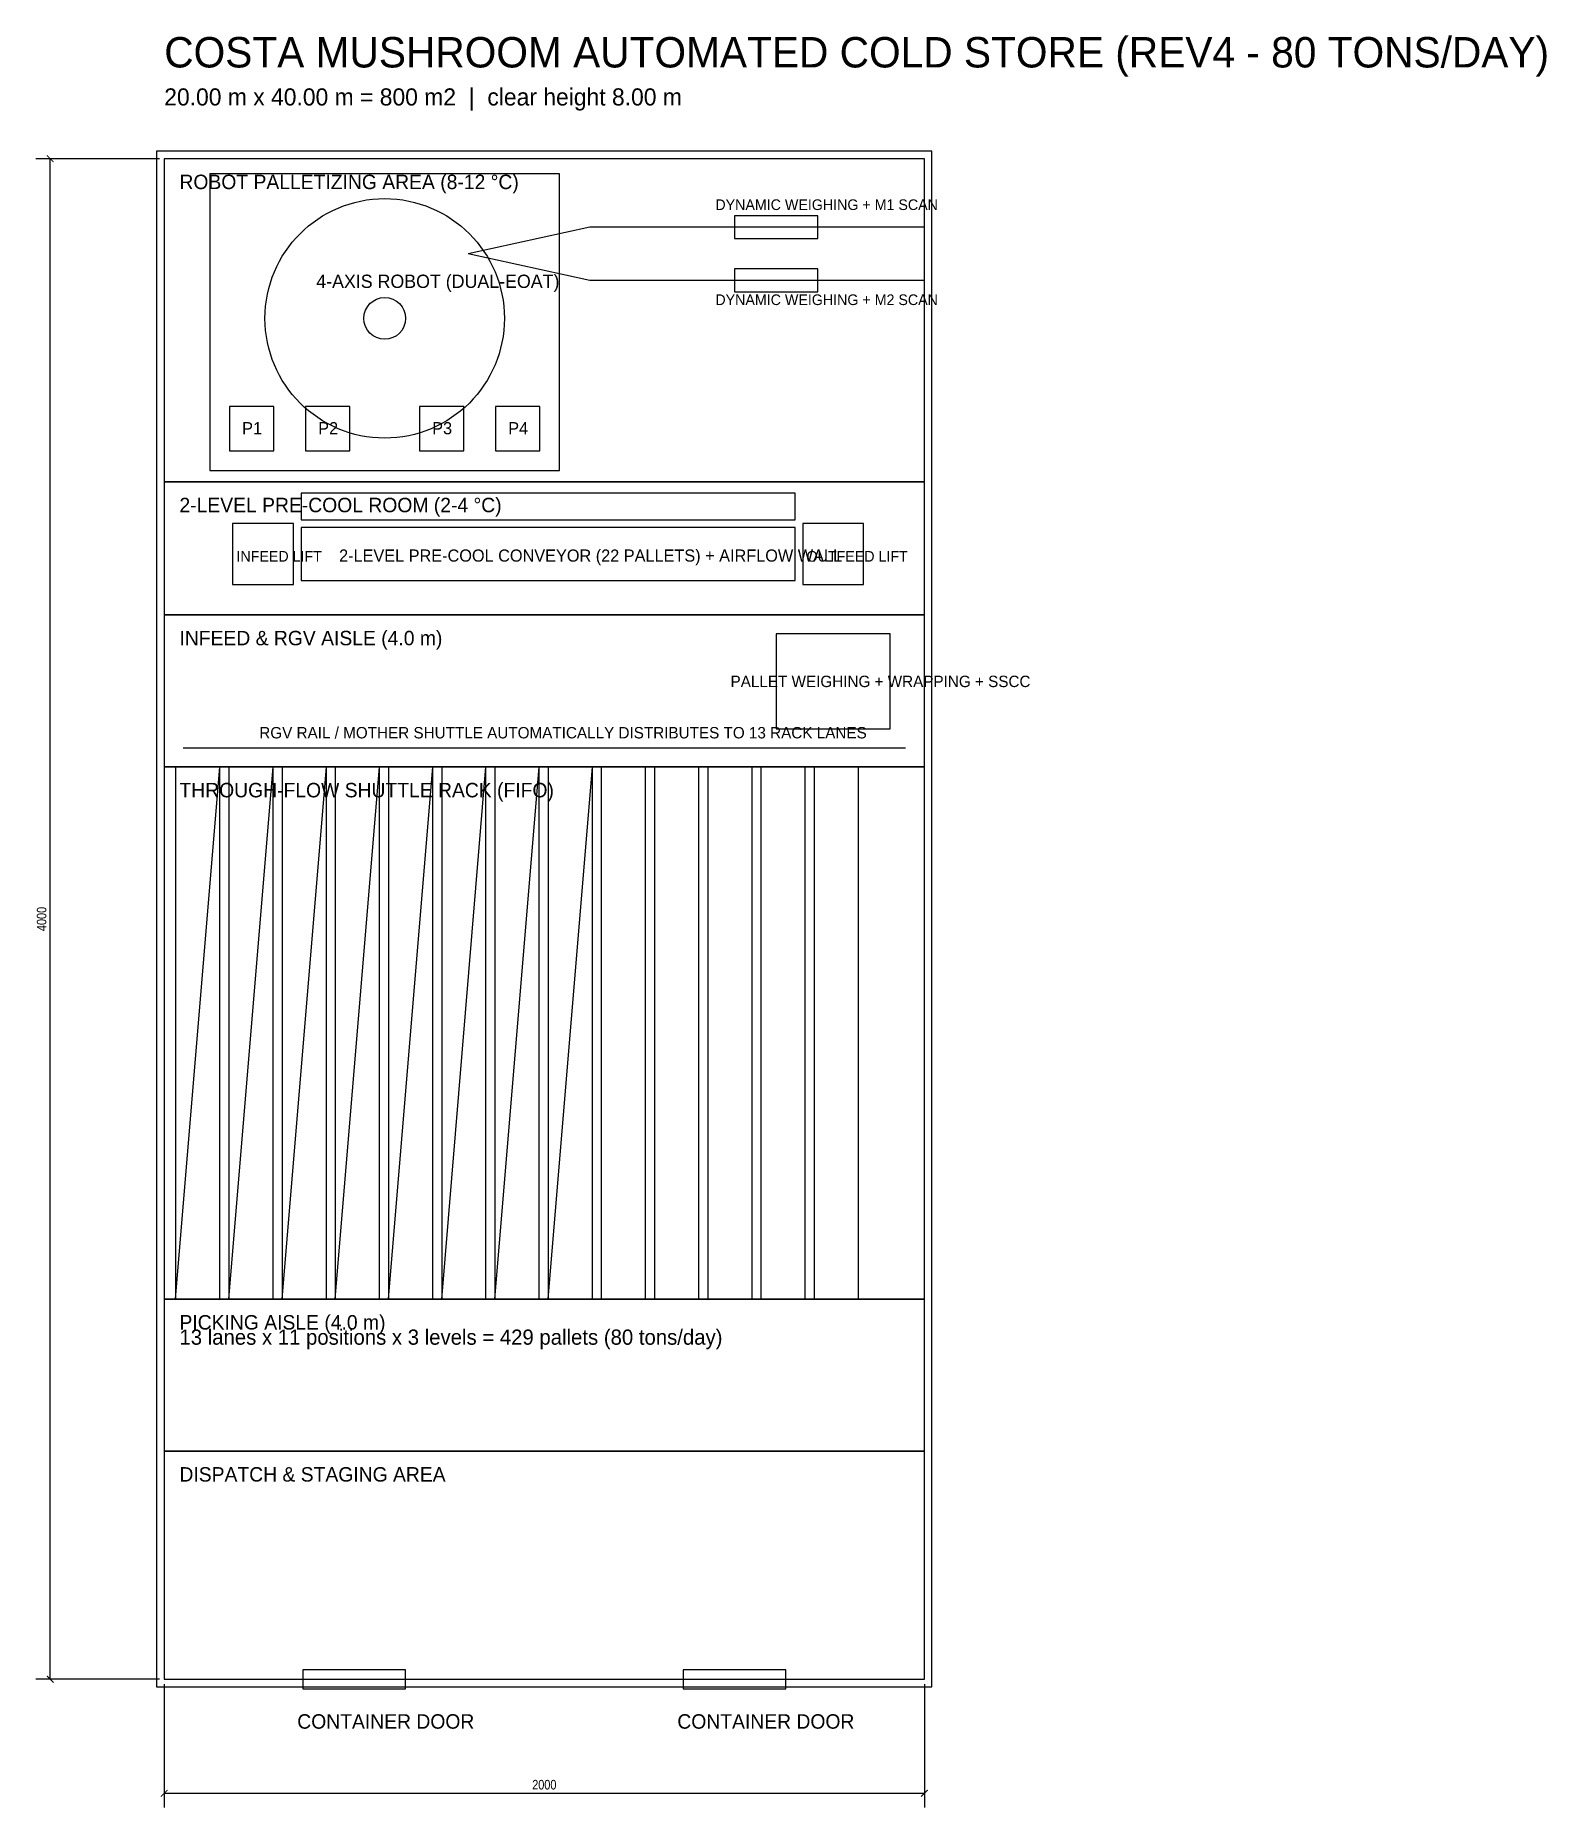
# Model space of a CAD drawing. Header units: metres. Extents: x -3.4 to 36.4, y -3.4 to 43.2.
import ezdxf

# ---------------------------------------------------------------- set-up
doc = ezdxf.new("R2010")
doc.units = ezdxf.units.M
for name, color, linetype in [('00-WALL', 7, 'Continuous'), ('01-ZONE', 8, 'Continuous'), ('02-RACK', 5, 'Continuous'), ('03-EQUIPMENT', 3, 'Continuous'), ('04-CONVEYOR', 1, 'Continuous'), ('05-DOOR', 2, 'Continuous'), ('06-DIMENSIONS', 4, 'Continuous'), ('07-TEXT', 7, 'Continuous'), ('08-SAFETY', 1, 'Continuous'), ('09-FLOW', 6, 'Continuous')]:
    doc.layers.add(name, color=color, linetype=linetype)
doc.styles.add('OpenSansCondensed-Light', font='OpenSansCondensed-Light.ttf')
doc.dimstyles.new('EZDXF', dxfattribs={"dimtxt": 0.25, "dimasz": 0.175, "dimexe": 0.375, "dimexo": 0.125, "dimgap": 0.1, "dimtad": 1, "dimlfac": 100, "dimzin": 12, "dimdsep": 46, "dimtxsty": 'OpenSansCondensed-Light', "dimblk": 'ARCHTICK', "dimcen": 2.5, "dimazin": 3, "dimtfac": 0.5, "dimtmove": 2, "dimatfit": 3})

# ---------------------------------------------------------------- blocks, each defined once
blk = doc.blocks.new('_ARCHTICK')
at = {"color": 0, "linetype": 'BYBLOCK', "const_width": 0.15}
blk.add_lwpolyline([(-0.5, -0.5), (0.5, 0.5)], dxfattribs=at)

msp = doc.modelspace()

# ---------------------------------------------------------------- linework, layer by layer
at = {"layer": '00-WALL'}
for points in [[(-0.2, -0.2), (20.2, -0.2), (20.2, 40.2), (-0.2, 40.2)], [(0, 0), (20, 0), (20, 40), (0, 40)]]:
    msp.add_lwpolyline(points, close=True, dxfattribs=at)
at = {"layer": '01-ZONE'}
for points in [[(0, 31.5), (20, 31.5), (20, 40), (0, 40)], [(0, 28), (20, 28), (20, 31.5), (0, 31.5)], [(0, 24), (20, 24), (20, 28), (0, 28)], [(0, 10), (20, 10), (20, 24), (0, 24)], [(0, 6), (20, 6), (20, 10), (0, 10)], [(0, 0), (20, 0), (20, 6), (0, 6)]]:
    msp.add_lwpolyline(points, close=True, dxfattribs=at)
at = {"layer": '02-RACK'}
for points in [[(0.3, 10), (1.465, 10), (1.465, 24), (0.3, 24)], [(1.7, 10), (2.865, 10), (2.865, 24), (1.7, 24)], [(3.1, 10), (4.265, 10), (4.265, 24), (3.1, 24)], [(4.5, 10), (5.665, 10), (5.665, 24), (4.5, 24)], [(5.9, 10), (7.065, 10), (7.065, 24), (5.9, 24)], [(7.3, 10), (8.465, 10), (8.465, 24), (7.3, 24)], [(8.7, 10), (9.865, 10), (9.865, 24), (8.7, 24)], [(10.1, 10), (11.265, 10), (11.265, 24), (10.1, 24)], [(11.5, 10), (12.665, 10), (12.665, 24), (11.5, 24)], [(12.9, 10), (14.065, 10), (14.065, 24), (12.9, 24)], [(14.3, 10), (15.465, 10), (15.465, 24), (14.3, 24)], [(15.7, 10), (16.865, 10), (16.865, 24), (15.7, 24)], [(17.1, 10), (18.265, 10), (18.265, 24), (17.1, 24)]]:
    msp.add_lwpolyline(points, close=True, dxfattribs=at)
for points in [[(0.3, 10), (1.465, 24)], [(1.7, 10), (2.865, 24)], [(3.1, 10), (4.265, 24)], [(4.5, 10), (5.665, 24)], [(5.9, 10), (7.065, 24)], [(7.3, 10), (8.465, 24)], [(8.7, 10), (9.865, 24)], [(10.1, 10), (11.265, 24)]]:
    msp.add_lwpolyline(points, dxfattribs=at)
at = {"layer": '03-EQUIPMENT'}
for points in [[(15, 37.9), (17.2, 37.9), (17.2, 38.5), (15, 38.5)], [(15, 36.5), (17.2, 36.5), (17.2, 37.1), (15, 37.1)], [(1.7175, 32.3175), (2.8825, 32.3175), (2.8825, 33.4825), (1.7175, 33.4825)], [(3.7175, 32.3175), (4.8825, 32.3175), (4.8825, 33.4825), (3.7175, 33.4825)], [(6.7175, 32.3175), (7.8825, 32.3175), (7.8825, 33.4825), (6.7175, 33.4825)], [(8.7175, 32.3175), (9.8825, 32.3175), (9.8825, 33.4825), (8.7175, 33.4825)], [(3.6, 30.5), (16.6, 30.5), (16.6, 31.2), (3.6, 31.2)], [(1.8, 28.8), (3.4, 28.8), (3.4, 30.4), (1.8, 30.4)], [(16.8, 28.8), (18.4, 28.8), (18.4, 30.4), (16.8, 30.4)], [(16.1, 25), (19.1, 25), (19.1, 27.5), (16.1, 27.5)]]:
    msp.add_lwpolyline(points, close=True, dxfattribs=at)
msp.add_circle((5.8, 35.8), 0.55, dxfattribs=at)
at = {"layer": '04-CONVEYOR'}
for points in [[(11.2, 38.2), (8, 37.5)], [(20, 38.2), (11.2, 38.2)], [(11.2, 36.8), (8, 37.5)], [(20, 36.8), (11.2, 36.8)]]:
    msp.add_lwpolyline(points, dxfattribs=at)
msp.add_lwpolyline([(3.6, 28.9), (16.6, 28.9), (16.6, 30.3), (3.6, 30.3)], close=True, dxfattribs=at)
at = {"layer": '05-DOOR'}
for points in [[(3.65, -0.25), (6.35, -0.25), (6.35, 0.25), (3.65, 0.25)], [(13.65, -0.25), (16.35, -0.25), (16.35, 0.25), (13.65, 0.25)]]:
    msp.add_lwpolyline(points, close=True, dxfattribs=at)
at = {"layer": '08-SAFETY'}
msp.add_lwpolyline([(1.2, 31.8), (10.4, 31.8), (10.4, 39.6), (1.2, 39.6)], close=True, dxfattribs=at)
msp.add_circle((5.8, 35.8), 3.15, dxfattribs=at)
at = {"layer": '09-FLOW'}
msp.add_lwpolyline([(0.5, 24.5), (19.5, 24.5)], dxfattribs=at)

# ---------------------------------------------------------------- texts
at = {"layer": '01-ZONE'}
for s, p in [('ROBOT PALLETIZING AREA (8-12 °C)', (0.4, 39.2)), ('2-LEVEL PRE-COOL ROOM (2-4 °C)', (0.4, 30.7)), ('INFEED & RGV AISLE (4.0 m)', (0.4, 27.2)), ('THROUGH-FLOW SHUTTLE RACK (FIFO)', (0.4, 23.2)), ('PICKING AISLE (4.0 m)', (0.4, 9.2)), ('DISPATCH & STAGING AREA', (0.4, 5.2))]:
    msp.add_text(s, height=0.38, dxfattribs=at).set_placement(p)
at = {"layer": '03-EQUIPMENT'}
for s, height, p in [('DYNAMIC WEIGHING + M1 SCAN', 0.28, (14.5, 38.65)), ('4-AXIS ROBOT (DUAL-EOAT)', 0.35, (4, 36.6)), ('DYNAMIC WEIGHING + M2 SCAN', 0.28, (14.5, 36.15)), ('P1', 0.32, (2.05, 32.75)), ('P2', 0.32, (4.05, 32.75)), ('P3', 0.32, (7.05, 32.75)), ('P4', 0.32, (9.05, 32.75)), ('INFEED LIFT', 0.28, (1.9, 29.4)), ('2-LEVEL PRE-COOL CONVEYOR (22 PALLETS) + AIRFLOW WALL', 0.32, (4.6, 29.4)), ('OUTFEED LIFT', 0.28, (16.9, 29.4)), ('PALLET WEIGHING + WRAPPING + SSCC', 0.3, (14.9, 26.1))]:
    msp.add_text(s, height=height, dxfattribs=at).set_placement(p)
at = {"layer": '05-DOOR'}
for p in [(3.5, -1.3), (13.5, -1.3)]:
    msp.add_text('CONTAINER DOOR', height=0.38, dxfattribs=at).set_placement(p)
at = {"layer": '07-TEXT'}
for s, height, p in [('COSTA MUSHROOM AUTOMATED COLD STORE (REV4 - 80 TONS/DAY)', 0.8, (0, 42.4)), ('20.00 m x 40.00 m = 800 m2  |  clear height 8.00 m', 0.45, (0, 41.4)), ('13 lanes x 11 positions x 3 levels = 429 pallets (80 tons/day)', 0.4, (0.4, 8.8))]:
    msp.add_text(s, height=height, dxfattribs=at).set_placement(p)
at = {"layer": '09-FLOW'}
msp.add_text('RGV RAIL / MOTHER SHUTTLE AUTOMATICALLY DISTRIBUTES TO 13 RACK LANES', height=0.3, dxfattribs=at).set_placement((2.5, 24.75))

# ---------------------------------------------------------------- dimensions: what is measured, and where the dimension line sits
at = {"layer": '06-DIMENSIONS'}
msp.add_linear_dim(base=(-3, 0), p1=(0, 0), p2=(0, 40), angle=90, dimstyle='EZDXF', dxfattribs=at).render()
msp.add_linear_dim(base=(0, -3), p1=(0, 0), p2=(20, 0), dimstyle='EZDXF', dxfattribs=at).render()

doc.saveas('drawing.dxf')
